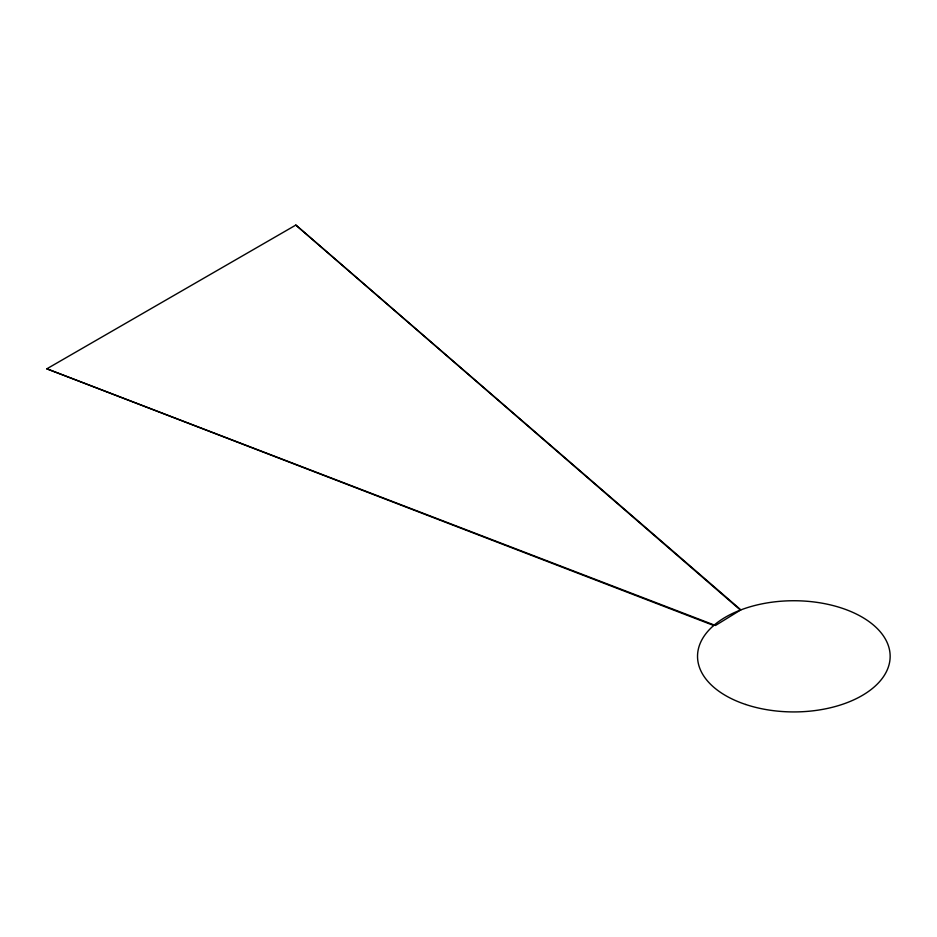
<?xml version="1.0" encoding="UTF-8"?>
<svg xmlns="http://www.w3.org/2000/svg" width="937" height="937" viewBox="0 0 937 937"><rect width="100%" height="100%" fill="white"/><g stroke="black" fill="none" stroke-linecap="round" stroke-linejoin="round"><path stroke-width="1.41" d="M46.85 368.815L295.846 225.067L740.839 609.846L715.481 625.483L46.85 368.815L713.713 625.494M295.846 225.067L740.417 610.069M745.688 704.483A96.312 55.599 0 0 0 890.15 656.333A96.312 55.599 0 0 0 745.688 608.183A96.312 55.599 0 0 0 745.688 704.483"/></g></svg>
